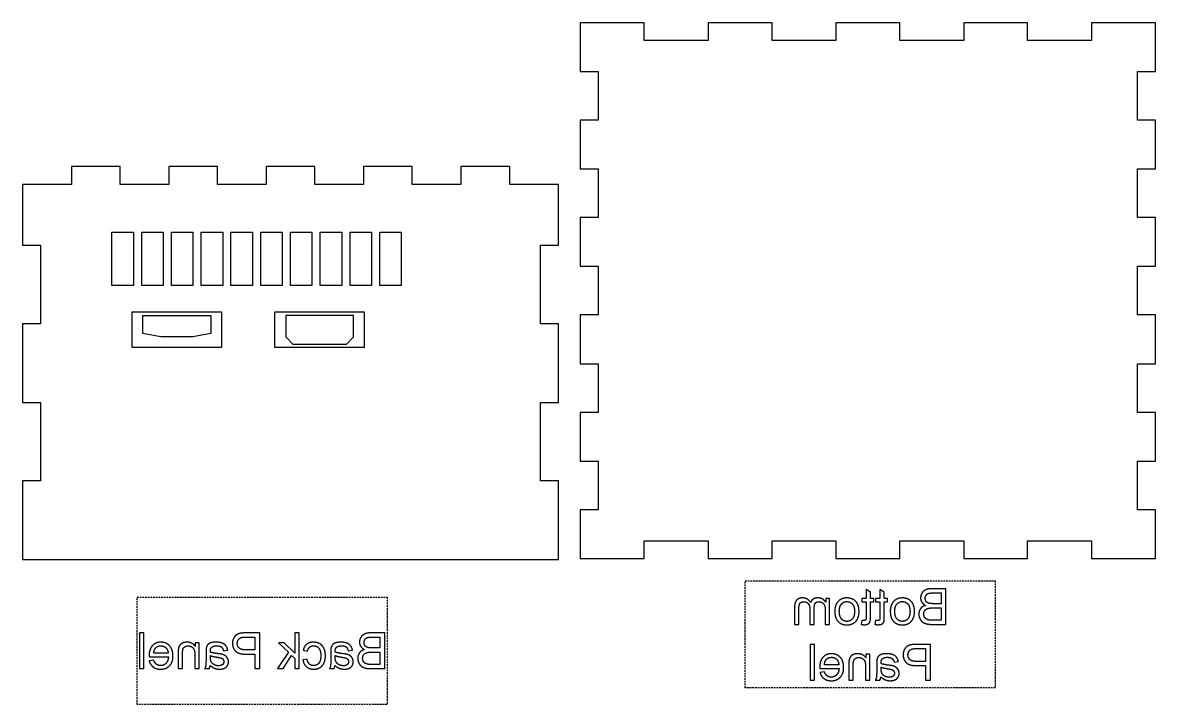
# Model space of a CAD drawing. Header units: millimetres. Extents: x -744 to 481, y -313 to -74.
# Drawn here: x 164.3 to 481.5, y -304.8 to -114 of the extents above; entities that cross this region are included whole.
import ezdxf

# ---------------------------------------------------------------- set-up
doc = ezdxf.new("R2010")
doc.units = ezdxf.units.MM
doc.linetypes.add('DASHED', pattern=[0.75, 0.5, -0.25])
doc.layers.get('0').update_dxf_attribs({"linetype": 'CONTINUOUS'})
doc.layers.add('1', color=7, linetype='DASHED')

msp = doc.modelspace()

# ---------------------------------------------------------------- linework, layer by layer
for p, q in [((401.73, -273.43), (400.51, -272.69)), ((400.51, -272.69), (400.51, -275.22)), ((405.61, -273.43), (404.39, -272.69)), ((404.39, -272.69), (404.39, -275.22)), ((422.82, -272.47), (419.07, -272.47)), ((422.82, -282.47), (422.82, -272.47)), ((390.3, -275.22), (389.21, -275.22)), ((389.21, -275.22), (389.21, -276.24)), ((390.3, -282.47), (390.3, -275.22)), ((400.51, -275.22), (399.27, -275.22)), ((399.27, -275.22), (399.27, -276.18)), ((401.73, -275.22), (401.73, -273.43)), ((402.63, -275.22), (401.73, -275.22)), ((402.63, -276.18), (402.63, -275.22)), ((404.39, -275.22), (403.16, -275.22)), ((403.16, -275.22), (403.16, -276.18)), ((405.61, -275.22), (405.61, -273.43)), ((406.51, -275.22), (405.61, -275.22)), ((406.51, -276.18), (406.51, -275.22)), ((419.5, -273.65), (421.5, -273.65)), ((421.5, -273.65), (421.5, -276.67)), ((380.49, -277.49), (380.49, -282.47)), ((381.71, -282.47), (381.71, -277.9)), ((384.77, -278.26), (384.77, -282.47)), ((386, -282.47), (386, -277.76)), ((389.08, -278.71), (389.08, -282.47)), ((399.27, -276.18), (400.51, -276.18)), ((400.51, -276.18), (400.51, -280.41)), ((401.73, -280.35), (401.73, -276.18)), ((401.73, -276.18), (402.63, -276.18)), ((403.16, -276.18), (404.39, -276.18)), ((404.39, -276.18), (404.39, -280.41)), ((405.61, -280.35), (405.61, -276.18)), ((405.61, -276.18), (406.51, -276.18)), ((419.19, -277.85), (421.5, -277.85)), ((421.5, -276.67), (419.34, -276.67)), ((421.5, -277.85), (421.5, -281.29)), ((399.27, -281.37), (399.1, -282.45)), ((403.16, -281.37), (402.98, -282.45)), ((421.5, -281.29), (419.01, -281.29)), ((198.28, -284.85), (197.05, -284.85)), ((197.05, -284.85), (197.05, -294.85)), ((198.28, -294.85), (198.28, -284.85)), ((230.72, -284.85), (226.95, -284.85)), ((230.72, -294.85), (230.72, -284.85)), ((241.74, -284.85), (240.51, -284.85)), ((240.51, -284.85), (240.51, -290.55)), ((241.74, -294.85), (241.74, -284.85)), ((265.72, -284.85), (261.96, -284.85)), ((265.72, -294.85), (265.72, -284.85)), ((380.49, -282.47), (381.71, -282.47)), ((384.77, -282.47), (386, -282.47)), ((389.08, -282.47), (390.3, -282.47)), ((419.01, -282.47), (422.82, -282.47)), ((213.79, -287.6), (212.69, -287.6)), ((212.69, -287.6), (212.69, -288.63)), ((213.79, -294.85), (213.79, -287.6)), ((226.84, -286.03), (229.4, -286.03)), ((229.4, -286.03), (229.4, -289.6)), ((237.6, -287.6), (236.02, -287.6)), ((236.02, -287.6), (238.78, -290.29)), ((240.51, -290.55), (237.6, -287.6)), ((262.39, -286.03), (264.39, -286.03)), ((264.39, -286.03), (264.39, -289.05)), ((386.06, -288.07), (384.83, -288.07)), ((384.83, -288.07), (384.83, -298.07)), ((386.06, -298.07), (386.06, -288.07)), ((418.5, -288.07), (414.73, -288.07)), ((418.5, -298.07), (418.5, -288.07)), ((199.76, -291.54), (205.16, -291.54)), ((205.09, -290.53), (201.05, -290.53)), ((207.9, -290.39), (207.9, -294.85)), ((209.13, -294.85), (209.13, -290.44)), ((212.56, -290.89), (212.56, -294.85)), ((215.69, -290.17), (215.69, -291.81)), ((216.94, -291.66), (216.94, -291.21)), ((220.57, -289.83), (221.77, -289.67)), ((229.4, -289.6), (226.81, -289.6)), ((226.83, -290.78), (229.4, -290.78)), ((229.4, -290.78), (229.4, -294.85)), ((238.78, -290.29), (235.74, -294.85)), ((237.25, -294.85), (239.64, -291.14)), ((239.64, -291.14), (240.51, -291.98)), ((242.91, -289.73), (244.11, -289.92)), ((250.63, -290.17), (250.63, -291.81)), ((251.87, -291.66), (251.87, -291.21)), ((255.5, -289.83), (256.7, -289.67)), ((262.08, -290.23), (264.39, -290.23)), ((264.39, -289.05), (262.23, -289.05)), ((264.39, -290.23), (264.39, -293.67)), ((401.57, -290.83), (400.47, -290.83)), ((400.47, -290.83), (400.47, -291.86)), ((401.57, -298.07), (401.57, -290.83)), ((414.62, -289.25), (417.18, -289.25)), ((417.18, -289.25), (417.18, -292.83)), ((197.05, -294.85), (198.28, -294.85)), ((201.06, -292.51), (199.79, -292.67)), ((207.9, -294.85), (209.13, -294.85)), ((212.56, -294.85), (213.79, -294.85)), ((215.31, -294.85), (216.59, -294.85)), ((229.4, -294.85), (230.72, -294.85)), ((235.74, -294.85), (237.25, -294.85)), ((240.51, -291.98), (240.51, -294.85)), ((240.51, -294.85), (241.74, -294.85)), ((244, -292.19), (242.8, -292.35)), ((250.24, -294.85), (251.53, -294.85)), ((264.39, -293.67), (261.9, -293.67)), ((261.9, -294.85), (265.72, -294.85)), ((387.54, -294.77), (392.94, -294.77)), ((392.88, -293.76), (388.83, -293.76)), ((395.69, -293.62), (395.69, -298.07)), ((396.91, -298.07), (396.91, -293.67)), ((400.34, -294.12), (400.34, -298.07)), ((403.48, -293.4), (403.48, -295.04)), ((404.72, -294.89), (404.72, -294.44)), ((408.35, -293.06), (409.55, -292.9)), ((417.18, -292.83), (414.59, -292.83)), ((414.62, -294.01), (417.18, -294.01)), ((417.18, -294.01), (417.18, -298.07)), ((384.83, -298.07), (386.06, -298.07)), ((388.84, -295.74), (387.58, -295.9)), ((395.69, -298.07), (396.91, -298.07)), ((400.34, -298.07), (401.57, -298.07)), ((403.09, -298.07), (404.37, -298.07)), ((417.18, -298.07), (418.5, -298.07))]:
    msp.add_line(p, q)
for points in [[(338.38, -119.04), (338.38, -114.04), (320.49, -114.04), (320.49, -127.67), (325.49, -127.67), (325.49, -141.31), (320.49, -141.31), (320.49, -154.95), (325.49, -154.95), (325.49, -168.58), (320.49, -168.58), (320.49, -182.22), (325.49, -182.22), (325.49, -195.86), (320.49, -195.86), (320.49, -209.49), (325.49, -209.49), (325.49, -223.13), (320.49, -223.13), (320.49, -236.76), (325.49, -236.76), (325.49, -250.4), (320.49, -250.4), (320.49, -264.04), (338.38, -264.04), (338.38, -259.04), (356.27, -259.04), (356.27, -264.04), (374.16, -264.04), (374.16, -259.04), (392.05, -259.04), (392.05, -264.04), (409.94, -264.04), (409.94, -259.04), (427.83, -259.04), (427.83, -264.04), (445.71, -264.04), (445.71, -259.04), (463.6, -259.04), (463.6, -264.04), (481.49, -264.04), (481.49, -250.4), (476.49, -250.4), (476.49, -236.76), (481.49, -236.76), (481.49, -223.13), (476.49, -223.13), (476.49, -209.49), (481.49, -209.49), (481.49, -195.86), (476.49, -195.86), (476.49, -182.22), (481.49, -182.22), (481.49, -168.58), (476.49, -168.58), (476.49, -154.95), (481.49, -154.95), (481.49, -141.31), (476.49, -141.31), (476.49, -127.67), (481.49, -127.67), (481.49, -114.04), (463.6, -114.04), (463.6, -119.04), (445.71, -119.04), (445.71, -114.04), (427.83, -114.04), (427.83, -119.04), (409.94, -119.04), (409.94, -114.04), (392.05, -114.04), (392.05, -119.04), (374.16, -119.04), (374.16, -114.04), (356.27, -114.04), (356.27, -119.04)], [(309.35, -176.32), (314.35, -176.32), (314.35, -159.32), (300.71, -159.32), (300.71, -154.32), (287.08, -154.32), (287.08, -159.32), (273.44, -159.32), (273.44, -154.32), (259.8, -154.32), (259.8, -159.32), (246.17, -159.32), (246.17, -154.32), (232.53, -154.32), (232.53, -159.32), (218.89, -159.32), (218.89, -154.32), (205.26, -154.32), (205.26, -159.32), (191.62, -159.32), (191.62, -154.32), (177.98, -154.32), (177.98, -159.32), (164.35, -159.32), (164.35, -176.32), (169.35, -176.32), (169.35, -198.32), (164.35, -198.32), (164.35, -220.32), (169.35, -220.32), (169.35, -242.32), (164.35, -242.32), (164.35, -264.32), (314.35, -264.32), (314.35, -242.32), (309.35, -242.32), (309.35, -220.32), (314.35, -220.32), (314.35, -198.32), (309.35, -198.32)], [(189.35, -187.65), (189.35, -172.65), (195.35, -172.65), (195.35, -187.65)], [(197.68, -187.65), (197.68, -172.65), (203.68, -172.65), (203.68, -187.65)], [(206.01, -187.65), (206.01, -172.65), (212.01, -172.65), (212.01, -187.65)], [(214.35, -187.65), (214.35, -172.65), (220.35, -172.65), (220.35, -187.65)], [(222.68, -187.65), (222.68, -172.65), (228.68, -172.65), (228.68, -187.65)], [(231.01, -187.65), (231.01, -172.65), (237.01, -172.65), (237.01, -187.65)], [(239.35, -187.65), (239.35, -172.65), (245.35, -172.65), (245.35, -187.65)], [(247.68, -187.65), (247.68, -172.65), (253.68, -172.65), (253.68, -187.65)], [(256.01, -187.65), (256.01, -172.65), (262.01, -172.65), (262.01, -187.65)], [(264.35, -187.65), (264.35, -172.65), (270.35, -172.65), (270.35, -187.65)], [(195, -195), (220, -195), (220, -205), (195, -205)], [(198, -196), (217, -196), (217, -201), (212, -202), (203, -202), (198, -201)], [(235, -195), (260, -195), (260, -205), (235, -205)], [(238, -196), (238, -202), (240, -204), (255, -204), (257, -202), (257, -196)]]:
    msp.add_lwpolyline(points, close=True)
for points in [[(419.07, -272.47), (417.92, -272.47), (417.23, -272.77)], [(381.07, -275.66), (380.49, -276.25), (380.49, -277.49)], [(382.73, -275.06), (381.65, -275.06), (381.07, -275.66)], [(384.96, -276.33), (384.1, -275.06), (382.73, -275.06)], [(385.69, -275.39), (385.17, -275.73), (384.96, -276.33)], [(387.01, -275.06), (386.2, -275.06), (385.69, -275.39)], [(388.3, -275.38), (387.73, -275.06), (387.01, -275.06)], [(389.21, -276.24), (388.86, -275.71), (388.3, -275.38)], [(395.13, -275.06), (393.64, -275.06), (392.69, -276.04)], [(397.41, -275.86), (396.48, -275.06), (395.13, -275.06)], [(398.53, -278.84), (398.53, -276.83), (397.41, -275.86)], [(410.67, -275.06), (409.17, -275.06), (408.22, -276.04)], [(412.94, -275.86), (412.01, -275.06), (410.67, -275.06)], [(414.06, -278.84), (414.06, -276.83), (412.94, -275.86)], [(416.15, -273.7), (415.75, -274.34), (415.75, -275.02)], [(415.75, -275.02), (415.75, -275.67), (416.1, -276.23)], [(417.23, -272.77), (416.54, -273.07), (416.15, -273.7)], [(417.06, -275.18), (417.06, -274.68), (417.3, -274.3)], [(417.31, -276.05), (417.06, -275.71), (417.06, -275.18)], [(417.3, -274.3), (417.53, -273.93), (417.98, -273.79)], [(417.98, -273.79), (418.42, -273.65), (419.5, -273.65)], [(381.71, -277.9), (381.71, -277.17), (381.83, -276.84)], [(381.83, -276.84), (381.95, -276.52), (382.26, -276.32)], [(382.26, -276.32), (382.58, -276.12), (383, -276.12)], [(383, -276.12), (383.76, -276.12), (384.27, -276.63)], [(384.27, -276.63), (384.77, -277.14), (384.77, -278.26)], [(386, -277.76), (386, -276.94), (386.3, -276.53)], [(386.3, -276.53), (386.6, -276.12), (387.28, -276.12)], [(387.28, -276.12), (387.8, -276.12), (388.24, -276.4)], [(388.24, -276.4), (388.68, -276.67), (388.88, -277.19)], [(388.88, -277.19), (389.08, -277.72), (389.08, -278.71)], [(392.69, -276.04), (391.74, -277.02), (391.74, -278.74)], [(391.74, -278.74), (391.74, -280.14), (392.16, -280.94)], [(393.01, -278.8), (393.01, -277.46), (393.62, -276.77)], [(393.61, -280.93), (393.01, -280.23), (393.01, -278.8)], [(393.62, -276.77), (394.23, -276.08), (395.13, -276.08)], [(395.13, -276.08), (396.05, -276.08), (396.66, -276.76)], [(396.66, -276.76), (397.27, -277.45), (397.27, -278.84)], [(397.27, -278.84), (397.27, -280.24), (396.66, -280.93)], [(397.59, -281.65), (398.53, -280.68), (398.53, -278.84)], [(408.22, -276.04), (407.28, -277.02), (407.28, -278.74)], [(407.28, -278.74), (407.28, -280.14), (407.69, -280.94)], [(408.54, -278.8), (408.54, -277.46), (409.15, -276.77)], [(409.14, -280.93), (408.54, -280.23), (408.54, -278.8)], [(409.15, -276.77), (409.76, -276.08), (410.67, -276.08)], [(410.67, -276.08), (411.59, -276.08), (412.19, -276.76)], [(412.19, -276.76), (412.8, -277.45), (412.8, -278.84)], [(412.8, -278.84), (412.8, -280.24), (412.19, -280.93)], [(413.12, -281.65), (414.06, -280.68), (414.06, -278.84)], [(415.76, -278.05), (415.27, -278.69), (415.27, -279.57)], [(417.15, -277.15), (416.25, -277.41), (415.76, -278.05)], [(416.1, -276.23), (416.45, -276.8), (417.15, -277.15)], [(416.64, -279.57), (416.64, -279.01), (416.93, -278.6)], [(416.93, -278.6), (417.21, -278.18), (417.72, -278.02)], [(418.07, -276.55), (417.57, -276.4), (417.31, -276.05)], [(417.72, -278.02), (418.23, -277.85), (419.19, -277.85)], [(419.34, -276.67), (418.46, -276.67), (418.07, -276.55)], [(392.16, -280.94), (392.58, -281.74), (393.38, -282.19)], [(393.38, -282.19), (394.19, -282.63), (395.13, -282.63)], [(395.13, -281.62), (394.22, -281.62), (393.61, -280.93)], [(396.66, -280.93), (396.05, -281.62), (395.13, -281.62)], [(395.13, -282.63), (396.65, -282.63), (397.59, -281.65)], [(399.81, -281.42), (399.61, -281.42), (399.27, -281.37)], [(400.23, -281.33), (400.09, -281.42), (399.81, -281.42)], [(400.44, -281.09), (400.38, -281.24), (400.23, -281.33)], [(400.51, -280.41), (400.51, -280.94), (400.44, -281.09)], [(401.06, -282.35), (401.43, -282.14), (401.58, -281.79)], [(401.58, -281.79), (401.73, -281.45), (401.73, -280.35)], [(403.69, -281.42), (403.49, -281.42), (403.16, -281.37)], [(404.11, -281.33), (403.97, -281.42), (403.69, -281.42)], [(404.33, -281.09), (404.26, -281.24), (404.11, -281.33)], [(404.39, -280.41), (404.39, -280.94), (404.33, -281.09)], [(404.94, -282.35), (405.31, -282.14), (405.46, -281.79)], [(405.46, -281.79), (405.61, -281.45), (405.61, -280.35)], [(407.69, -280.94), (408.11, -281.74), (408.92, -282.19)], [(408.92, -282.19), (409.72, -282.63), (410.67, -282.63)], [(410.67, -281.62), (409.75, -281.62), (409.14, -280.93)], [(412.19, -280.93), (411.59, -281.62), (410.67, -281.62)], [(410.67, -282.63), (412.19, -282.63), (413.12, -281.65)], [(415.27, -279.57), (415.27, -280.27), (415.57, -280.87)], [(415.57, -280.87), (415.86, -281.48), (416.3, -281.8)], [(416.3, -281.8), (416.74, -282.13), (417.39, -282.3)], [(416.84, -280.41), (416.64, -280.05), (416.64, -279.57)], [(417.34, -280.97), (417.04, -280.77), (416.84, -280.41)], [(418.11, -281.24), (417.65, -281.16), (417.34, -280.97)], [(419.01, -281.29), (418.37, -281.29), (418.11, -281.24)], [(224.19, -285.41), (223.7, -285.75), (223.39, -286.38)], [(225.43, -284.94), (224.69, -285.07), (224.19, -285.41)], [(226.95, -284.85), (225.95, -284.85), (225.43, -284.94)], [(260.13, -285.15), (259.43, -285.45), (259.04, -286.09)], [(261.96, -284.85), (260.82, -284.85), (260.13, -285.15)], [(399.1, -282.45), (399.62, -282.56), (400.02, -282.56)], [(400.02, -282.56), (400.69, -282.56), (401.06, -282.35)], [(402.98, -282.45), (403.5, -282.56), (403.91, -282.56)], [(403.91, -282.56), (404.57, -282.56), (404.94, -282.35)], [(417.39, -282.3), (418.05, -282.47), (419.01, -282.47)], [(200.67, -288.43), (199.75, -289.42), (199.75, -291.21)], [(203.05, -287.44), (201.6, -287.44), (200.67, -288.43)], [(201.51, -289.16), (202.1, -288.45), (203.03, -288.45)], [(203.03, -288.45), (203.88, -288.45), (204.46, -289.02)], [(205.49, -288.45), (204.55, -287.44), (203.05, -287.44)], [(206.43, -291.29), (206.43, -289.46), (205.49, -288.45)], [(208.35, -288.29), (208.08, -288.67), (207.97, -289.2)], [(209.18, -287.67), (208.63, -287.91), (208.35, -288.29)], [(210.38, -287.44), (209.73, -287.44), (209.18, -287.67)], [(209.78, -288.73), (210.15, -288.5), (210.64, -288.5)], [(212.69, -288.63), (211.89, -287.44), (210.38, -287.44)], [(210.64, -288.5), (211.42, -288.5), (211.99, -289)], [(216.14, -288.21), (215.87, -288.54), (215.76, -289.04)], [(216.99, -287.66), (216.41, -287.88), (216.14, -288.21)], [(218.5, -287.44), (217.57, -287.44), (216.99, -287.66)], [(217.28, -288.87), (217.75, -288.46), (218.68, -288.46)], [(220.14, -287.7), (219.43, -287.44), (218.5, -287.44)], [(218.68, -288.46), (219.54, -288.46), (219.95, -288.76)], [(221.23, -288.43), (220.85, -287.95), (220.14, -287.7)], [(221.77, -289.67), (221.6, -288.9), (221.23, -288.43)], [(223.39, -286.38), (223.09, -287), (223.09, -287.74)], [(223.09, -287.74), (223.09, -289.02), (223.9, -289.9)], [(224.45, -287.78), (224.45, -287.15), (224.77, -286.71)], [(224.99, -289.12), (224.45, -288.65), (224.45, -287.78)], [(224.77, -286.71), (225.09, -286.26), (225.61, -286.12)], [(225.61, -286.12), (225.94, -286.03), (226.84, -286.03)], [(243.87, -288.04), (243.12, -288.63), (242.91, -289.73)], [(245.8, -287.44), (244.62, -287.44), (243.87, -288.04)], [(244.71, -288.82), (245.14, -288.45), (245.76, -288.45)], [(245.76, -288.45), (246.68, -288.45), (247.26, -289.11)], [(247.53, -287.88), (246.74, -287.44), (245.8, -287.44)], [(248.72, -289.2), (248.33, -288.32), (247.53, -287.88)], [(251.08, -288.21), (250.8, -288.54), (250.69, -289.04)], [(251.93, -287.66), (251.35, -287.88), (251.08, -288.21)], [(253.44, -287.44), (252.51, -287.44), (251.93, -287.66)], [(252.22, -288.87), (252.69, -288.46), (253.61, -288.46)], [(255.08, -287.7), (254.37, -287.44), (253.44, -287.44)], [(253.61, -288.46), (254.48, -288.46), (254.89, -288.76)], [(256.17, -288.43), (255.79, -287.95), (255.08, -287.7)], [(256.7, -289.67), (256.54, -288.9), (256.17, -288.43)], [(259.04, -286.09), (258.65, -286.72), (258.65, -287.41)], [(258.65, -287.41), (258.65, -288.05), (259, -288.61)], [(259.95, -287.56), (259.95, -287.06), (260.19, -286.69)], [(260.21, -288.44), (259.95, -288.09), (259.95, -287.56)], [(260.19, -286.69), (260.43, -286.31), (260.87, -286.17)], [(260.97, -288.93), (260.46, -288.78), (260.21, -288.44)], [(260.87, -286.17), (261.32, -286.03), (262.39, -286.03)], [(413.21, -288.17), (412.47, -288.29), (411.98, -288.64)], [(414.73, -288.07), (413.74, -288.07), (413.21, -288.17)], [(199.75, -291.21), (199.75, -291.32), (199.76, -291.54)], [(201.05, -290.53), (201.13, -289.62), (201.51, -289.16)], [(204.46, -289.02), (205.03, -289.58), (205.09, -290.53)], [(205.16, -291.54), (205.09, -292.73), (204.49, -293.37)], [(205.5, -294.03), (206.43, -293.05), (206.43, -291.29)], [(207.97, -289.2), (207.9, -289.54), (207.9, -290.39)], [(209.13, -290.44), (209.13, -289.69), (209.28, -289.32)], [(209.28, -289.32), (209.42, -288.95), (209.78, -288.73)], [(211.99, -289), (212.56, -289.5), (212.56, -290.89)], [(215.76, -289.04), (215.69, -289.36), (215.69, -290.17)], [(216.93, -289.93), (216.93, -289.18), (217.28, -288.87)], [(216.94, -290.25), (216.93, -290), (216.93, -289.93)], [(219.13, -290.67), (217.64, -290.5), (216.94, -290.25)], [(216.94, -291.21), (217.6, -291.48), (218.94, -291.68)], [(217.13, -292.89), (216.94, -292.47), (216.94, -291.66)], [(218.94, -291.68), (219.7, -291.78), (220.01, -291.92)], [(220.22, -290.86), (219.86, -290.76), (219.13, -290.67)], [(219.95, -288.76), (220.37, -289.06), (220.57, -289.83)], [(221.1, -291.26), (220.71, -290.99), (220.22, -290.86)], [(221.73, -291.97), (221.49, -291.53), (221.1, -291.26)], [(223.9, -289.9), (224.71, -290.78), (226.83, -290.78)], [(226.81, -289.6), (225.53, -289.6), (224.99, -289.12)], [(244.11, -289.92), (244.28, -289.19), (244.71, -288.82)], [(247.26, -289.11), (247.84, -289.78), (247.84, -291.22)], [(247.84, -291.22), (247.84, -292.68), (247.28, -293.34)], [(248.2, -294.04), (249.11, -293.07), (249.11, -291.25)], [(249.11, -291.25), (249.11, -290.08), (248.72, -289.2)], [(250.69, -289.04), (250.63, -289.36), (250.63, -290.17)], [(251.87, -289.93), (251.87, -289.18), (252.22, -288.87)], [(251.87, -290.25), (251.87, -290), (251.87, -289.93)], [(254.06, -290.67), (252.58, -290.5), (251.87, -290.25)], [(251.87, -291.21), (252.54, -291.48), (253.88, -291.68)], [(252.07, -292.89), (251.87, -292.47), (251.87, -291.66)], [(253.88, -291.68), (254.64, -291.78), (254.95, -291.92)], [(255.16, -290.86), (254.79, -290.76), (254.06, -290.67)], [(254.89, -288.76), (255.31, -289.06), (255.5, -289.83)], [(256.04, -291.26), (255.65, -290.99), (255.16, -290.86)], [(256.67, -291.97), (256.43, -291.53), (256.04, -291.26)], [(258.65, -290.43), (258.16, -291.08), (258.16, -291.95)], [(260.05, -289.53), (259.14, -289.79), (258.65, -290.43)], [(259, -288.61), (259.34, -289.18), (260.05, -289.53)], [(259.54, -291.95), (259.54, -291.39), (259.82, -290.98)], [(259.82, -290.98), (260.11, -290.56), (260.62, -290.4)], [(260.62, -290.4), (261.12, -290.23), (262.08, -290.23)], [(262.23, -289.05), (261.35, -289.05), (260.97, -288.93)], [(388.46, -291.65), (387.53, -292.64), (387.53, -294.44)], [(390.83, -290.67), (389.38, -290.67), (388.46, -291.65)], [(389.29, -292.38), (389.88, -291.68), (390.82, -291.68)], [(390.82, -291.68), (391.66, -291.68), (392.24, -292.24)], [(393.27, -291.68), (392.33, -290.67), (390.83, -290.67)], [(394.21, -294.51), (394.21, -292.68), (393.27, -291.68)], [(396.14, -291.52), (395.86, -291.9), (395.75, -292.43)], [(396.96, -290.9), (396.41, -291.14), (396.14, -291.52)], [(398.16, -290.67), (397.51, -290.67), (396.96, -290.9)], [(397.57, -291.95), (397.93, -291.73), (398.42, -291.73)], [(400.47, -291.86), (399.67, -290.67), (398.16, -290.67)], [(398.42, -291.73), (399.21, -291.73), (399.78, -292.23)], [(403.92, -291.43), (403.65, -291.76), (403.54, -292.27)], [(404.77, -290.88), (404.19, -291.1), (403.92, -291.43)], [(406.28, -290.67), (405.35, -290.67), (404.77, -290.88)], [(405.06, -292.1), (405.53, -291.68), (406.46, -291.68)], [(407.92, -290.92), (407.21, -290.67), (406.28, -290.67)], [(406.46, -291.68), (407.32, -291.68), (407.74, -291.99)], [(409.01, -291.65), (408.63, -291.18), (407.92, -290.92)], [(409.55, -292.9), (409.38, -292.13), (409.01, -291.65)], [(411.17, -289.6), (410.87, -290.22), (410.87, -290.97)], [(410.87, -290.97), (410.87, -292.24), (411.68, -293.12)], [(411.98, -288.64), (411.48, -288.98), (411.17, -289.6)], [(412.23, -291.01), (412.23, -290.38), (412.55, -289.93)], [(412.77, -292.35), (412.23, -291.87), (412.23, -291.01)], [(412.55, -289.93), (412.87, -289.49), (413.39, -289.34)], [(413.39, -289.34), (413.72, -289.25), (414.62, -289.25)], [(199.79, -292.67), (200.09, -293.78), (200.91, -294.4)], [(200.91, -294.4), (201.72, -295.01), (202.98, -295.01)], [(201.82, -293.65), (201.34, -293.29), (201.06, -292.51)], [(202.97, -294), (202.3, -294), (201.82, -293.65)], [(204.49, -293.37), (203.88, -294), (202.97, -294)], [(202.98, -295.01), (204.57, -295.01), (205.5, -294.03)], [(215.62, -293.98), (215.54, -294.43), (215.31, -294.85)], [(215.69, -291.81), (215.69, -293.52), (215.62, -293.98)], [(216.59, -294.85), (216.78, -294.47), (216.83, -293.95)], [(216.83, -293.95), (217.52, -294.53), (218.15, -294.77)], [(217.95, -293.74), (217.39, -293.43), (217.13, -292.89)], [(219.21, -294.05), (218.5, -294.05), (217.95, -293.74)], [(218.15, -294.77), (218.78, -295.01), (219.5, -295.01)], [(220.3, -293.72), (219.92, -294.05), (219.21, -294.05)], [(219.5, -295.01), (220.69, -295.01), (221.34, -294.43)], [(220.01, -291.92), (220.33, -292.06), (220.5, -292.32)], [(220.67, -292.9), (220.67, -293.39), (220.3, -293.72)], [(220.5, -292.32), (220.67, -292.58), (220.67, -292.9)], [(221.34, -294.43), (221.98, -293.84), (221.98, -292.94)], [(221.98, -292.94), (221.98, -292.41), (221.73, -291.97)], [(242.8, -292.35), (242.99, -293.6), (243.81, -294.31)], [(243.81, -294.31), (244.62, -295.01), (245.81, -295.01)], [(244.62, -293.56), (244.13, -293.11), (244, -292.19)], [(245.82, -294), (245.1, -294), (244.62, -293.56)], [(245.81, -295.01), (247.3, -295.01), (248.2, -294.04)], [(247.28, -293.34), (246.72, -294), (245.82, -294)], [(250.55, -293.98), (250.48, -294.43), (250.24, -294.85)], [(250.63, -291.81), (250.63, -293.52), (250.55, -293.98)], [(251.53, -294.85), (251.72, -294.47), (251.77, -293.95)], [(251.77, -293.95), (252.45, -294.53), (253.09, -294.77)], [(252.88, -293.74), (252.33, -293.43), (252.07, -292.89)], [(254.15, -294.05), (253.44, -294.05), (252.88, -293.74)], [(253.09, -294.77), (253.72, -295.01), (254.44, -295.01)], [(255.23, -293.72), (254.86, -294.05), (254.15, -294.05)], [(254.44, -295.01), (255.63, -295.01), (256.27, -294.43)], [(254.95, -291.92), (255.26, -292.06), (255.44, -292.32)], [(255.61, -292.9), (255.61, -293.39), (255.23, -293.72)], [(255.44, -292.32), (255.61, -292.58), (255.61, -292.9)], [(256.27, -294.43), (256.92, -293.84), (256.92, -292.94)], [(256.92, -292.94), (256.92, -292.41), (256.67, -291.97)], [(258.16, -291.95), (258.16, -292.65), (258.46, -293.25)], [(258.46, -293.25), (258.76, -293.86), (259.19, -294.19)], [(259.19, -294.19), (259.63, -294.51), (260.29, -294.68)], [(259.73, -292.79), (259.54, -292.43), (259.54, -291.95)], [(260.24, -293.35), (259.93, -293.16), (259.73, -292.79)], [(261, -293.62), (260.54, -293.54), (260.24, -293.35)], [(260.29, -294.68), (260.95, -294.85), (261.9, -294.85)], [(261.9, -293.67), (261.26, -293.67), (261, -293.62)], [(387.53, -294.44), (387.53, -294.55), (387.54, -294.77)], [(388.83, -293.76), (388.91, -292.84), (389.29, -292.38)], [(392.24, -292.24), (392.81, -292.81), (392.88, -293.76)], [(392.94, -294.77), (392.88, -295.96), (392.27, -296.59)], [(393.28, -297.26), (394.21, -296.28), (394.21, -294.51)], [(395.75, -292.43), (395.69, -292.77), (395.69, -293.62)], [(396.91, -293.67), (396.91, -292.92), (397.06, -292.55)], [(397.06, -292.55), (397.2, -292.17), (397.57, -291.95)], [(399.78, -292.23), (400.34, -292.73), (400.34, -294.12)], [(403.54, -292.27), (403.48, -292.58), (403.48, -293.4)], [(404.71, -293.16), (404.71, -292.41), (405.06, -292.1)], [(404.72, -293.48), (404.71, -293.22), (404.71, -293.16)], [(406.91, -293.9), (405.42, -293.72), (404.72, -293.48)], [(404.72, -294.44), (405.39, -294.71), (406.72, -294.9)], [(404.92, -296.12), (404.72, -295.7), (404.72, -294.89)], [(406.72, -294.9), (407.48, -295.01), (407.79, -295.15)], [(408, -294.08), (407.64, -293.99), (406.91, -293.9)], [(407.74, -291.99), (408.15, -292.29), (408.35, -293.06)], [(408.88, -294.49), (408.49, -294.22), (408, -294.08)], [(409.52, -295.19), (409.27, -294.75), (408.88, -294.49)], [(411.68, -293.12), (412.49, -294.01), (414.62, -294.01)], [(414.59, -292.83), (413.31, -292.83), (412.77, -292.35)], [(387.58, -295.9), (387.88, -297.01), (388.69, -297.62)], [(388.69, -297.62), (389.5, -298.24), (390.76, -298.24)], [(389.6, -296.87), (389.12, -296.52), (388.84, -295.74)], [(390.75, -297.23), (390.08, -297.23), (389.6, -296.87)], [(392.27, -296.59), (391.66, -297.23), (390.75, -297.23)], [(390.76, -298.24), (392.35, -298.24), (393.28, -297.26)], [(403.4, -297.2), (403.32, -297.66), (403.09, -298.07)], [(403.48, -295.04), (403.48, -296.75), (403.4, -297.2)], [(404.37, -298.07), (404.56, -297.69), (404.62, -297.18)], [(404.62, -297.18), (405.3, -297.76), (405.93, -298)], [(405.73, -296.97), (405.17, -296.65), (404.92, -296.12)], [(406.99, -297.28), (406.28, -297.28), (405.73, -296.97)], [(405.93, -298), (406.56, -298.24), (407.28, -298.24)], [(408.08, -296.95), (407.71, -297.28), (406.99, -297.28)], [(407.28, -298.24), (408.48, -298.24), (409.12, -297.65)], [(407.79, -295.15), (408.11, -295.28), (408.28, -295.55)], [(408.45, -296.13), (408.45, -296.62), (408.08, -296.95)], [(408.28, -295.55), (408.45, -295.81), (408.45, -296.13)], [(409.12, -297.65), (409.76, -297.07), (409.76, -296.16)], [(409.76, -296.16), (409.76, -295.63), (409.52, -295.19)]]:
    msp.add_open_spline(points, degree=2)
at = {"layer": '1'}
for p, q in [((366.65, -300.27), (366.65, -270.27)), ((366.65, -270.27), (436.65, -270.27)), ((436.65, -270.27), (436.65, -300.27)), ((196.38, -304.85), (196.38, -274.85)), ((196.38, -274.85), (266.38, -274.85)), ((266.38, -274.85), (266.38, -304.85)), ((436.65, -300.27), (366.65, -300.27)), ((266.38, -304.85), (196.38, -304.85))]:
    msp.add_line(p, q, dxfattribs=at)

doc.saveas('drawing.dxf')
